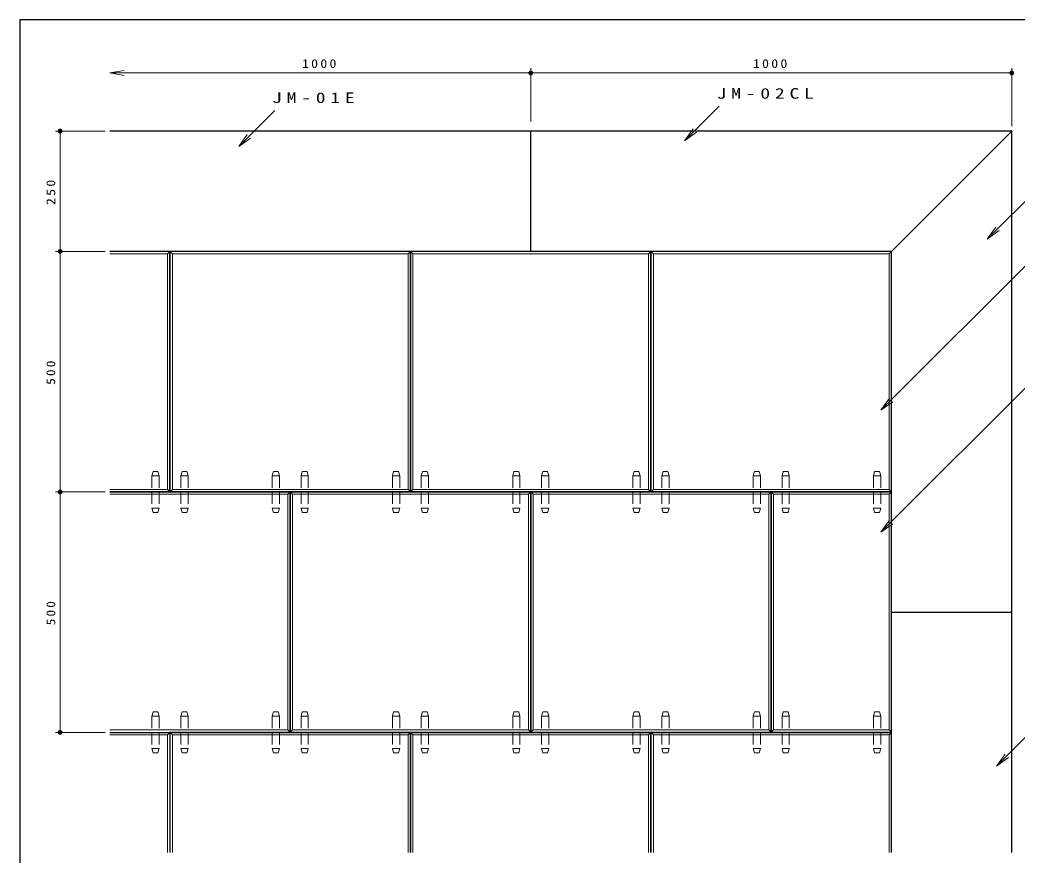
# Model space of a CAD drawing. Units: millimetres on the paper, scale 1:10. Extents: x -365 to 0, y -5 to 257.
# Drawn here: x -365 to -157.7, y 83.4 to 257 of the extents above; entities that cross this region are included whole.
import ezdxf

# ---------------------------------------------------------------- set-up
doc = ezdxf.new("R2010")
doc.units = ezdxf.units.MM
doc.linetypes.add('USER1', pattern=[4.5, 2.5, -2])
doc.layers.add('1_10', color=7, linetype='USER1', lineweight=13)
doc.layers.add('NAKAMURA図枠', color=7, linetype='Continuous', lineweight=13)
doc.styles.add('ＭＳ ゴシック', font='')
doc.styles.get('ＭＳ ゴシック').set_extended_font_data('MS Gothic')

# ---------------------------------------------------------------- blocks, each defined once
blk = doc.blocks.new('filled_dot')
at = {"color": 0, "linetype": 'Continuous', "lineweight": -2, "const_width": 1.25}
blk.add_lwpolyline([(-0.625, 0, 1), (0.625, 0, 1)], format="xyb", close=True, dxfattribs=at)
blk = doc.blocks.new('open_arrow')
at = {"color": 0, "linetype": 'Continuous', "lineweight": -2}
blk.add_lwpolyline([(7.5, 1.25), (0, 0), (7.5, -1.25)], dxfattribs=at)

msp = doc.modelspace()

# ---------------------------------------------------------------- linework, layer by layer
at = {"layer": '1_10', "linetype": 'Continuous'}
for p, q in [((-258.805, 235.884), (-258.805, 246.977)), ((-158.805, 234.884), (-158.805, 246.977)), ((-346.305, 245.977), (-258.805, 245.977)), ((-258.805, 245.977), (-158.805, 245.977)), ((-226.817, 231.883), (-219.641, 239.059)), ((-319.508, 230.687), (-312.033, 238.162)), ((-347.305, 233.884), (-357.635, 233.884)), ((-356.635, 208.884), (-356.635, 233.884)), ((-163.89, 211.448), (-151.033, 224.305)), ((-186.016, 175.866), (-151.033, 210.85)), ((-347.305, 208.884), (-357.635, 208.884)), ((-347.305, 208.884), (-357.635, 208.884)), ((-356.635, 158.884), (-356.635, 208.884)), ((-334.305, 208.384), (-346.305, 208.384)), ((-334.305, 208.384), (-333.805, 208.884)), ((-334.305, 159.384), (-334.305, 208.384)), ((-333.305, 208.384), (-333.805, 208.884)), ((-284.305, 208.384), (-333.305, 208.384)), ((-333.305, 208.384), (-333.305, 159.384)), ((-284.305, 208.384), (-283.805, 208.884)), ((-284.305, 159.384), (-284.305, 208.384)), ((-283.305, 208.384), (-283.805, 208.884)), ((-234.305, 208.384), (-283.305, 208.384)), ((-283.305, 208.384), (-283.305, 159.384)), ((-234.305, 208.384), (-233.805, 208.884)), ((-234.305, 159.384), (-234.305, 208.384)), ((-233.305, 208.384), (-233.805, 208.884)), ((-184.305, 208.384), (-233.305, 208.384)), ((-233.305, 208.384), (-233.305, 159.384)), ((-184.305, 208.384), (-183.805, 208.884)), ((-184.305, 159.384), (-184.305, 208.384)), ((-186.016, 150.505), (-151.033, 185.488)), ((-347.305, 158.884), (-357.635, 158.884)), ((-356.635, 108.884), (-356.635, 158.884)), ((-346.305, 159.384), (-334.305, 159.384)), ((-309.305, 158.384), (-346.305, 158.384)), ((-334.305, 159.384), (-333.805, 158.884)), ((-333.805, 158.884), (-333.305, 159.384)), ((-333.305, 159.384), (-284.305, 159.384)), ((-309.305, 158.384), (-308.805, 158.884)), ((-309.305, 109.384), (-309.305, 158.384)), ((-308.305, 158.384), (-308.805, 158.884)), ((-259.305, 158.384), (-308.305, 158.384)), ((-308.305, 158.384), (-308.305, 109.384)), ((-284.305, 159.384), (-283.805, 158.884)), ((-283.805, 158.884), (-283.305, 159.384)), ((-283.305, 159.384), (-234.305, 159.384)), ((-259.305, 158.384), (-258.805, 158.884)), ((-259.305, 109.384), (-259.305, 158.384)), ((-258.305, 158.384), (-258.805, 158.884)), ((-209.305, 158.384), (-258.305, 158.384)), ((-258.305, 158.384), (-258.305, 109.384)), ((-234.305, 159.384), (-233.805, 158.884)), ((-233.805, 158.884), (-233.305, 159.384)), ((-233.305, 159.384), (-184.305, 159.384)), ((-209.305, 158.384), (-208.805, 158.884)), ((-209.305, 109.384), (-209.305, 158.384)), ((-208.305, 158.384), (-208.805, 158.884)), ((-208.305, 158.384), (-208.305, 109.384)), ((-184.305, 158.384), (-208.305, 158.384)), ((-184.305, 159.384), (-183.805, 158.884)), ((-184.305, 158.384), (-183.805, 158.884)), ((-184.305, 109.384), (-184.305, 158.384)), ((-161.968, 101.89), (-152.004, 111.854)), ((-347.305, 108.884), (-357.635, 108.884)), ((-346.305, 109.384), (-309.305, 109.384)), ((-334.305, 108.384), (-346.305, 108.384)), ((-334.305, 108.384), (-333.805, 108.884)), ((-334.305, 83.884), (-334.305, 108.384)), ((-333.305, 108.384), (-333.805, 108.884)), ((-284.305, 108.384), (-333.305, 108.384)), ((-333.305, 108.384), (-333.305, 83.884)), ((-309.305, 109.384), (-308.805, 108.884)), ((-308.805, 108.884), (-308.305, 109.384)), ((-308.305, 109.384), (-259.305, 109.384)), ((-284.305, 108.384), (-283.805, 108.884)), ((-284.305, 83.884), (-284.305, 108.384)), ((-283.305, 108.384), (-283.805, 108.884)), ((-234.305, 108.384), (-283.305, 108.384)), ((-283.305, 108.384), (-283.305, 83.884)), ((-259.305, 109.384), (-258.805, 108.884)), ((-258.805, 108.884), (-258.305, 109.384)), ((-258.305, 109.384), (-209.305, 109.384)), ((-234.305, 108.384), (-233.805, 108.884)), ((-234.305, 83.884), (-234.305, 108.384)), ((-233.305, 108.384), (-233.805, 108.884)), ((-184.305, 108.384), (-233.305, 108.384)), ((-233.305, 108.384), (-233.305, 83.884)), ((-209.305, 109.384), (-208.805, 108.884)), ((-208.805, 108.884), (-208.305, 109.384)), ((-208.305, 109.384), (-184.305, 109.384)), ((-184.305, 109.384), (-183.805, 108.884)), ((-184.305, 108.384), (-183.805, 108.884)), ((-184.305, 83.884), (-184.305, 108.384))]:
    msp.add_line(p, q, dxfattribs=at)
at = {"layer": '1_10', "color": 3, "linetype": 'Continuous', "lineweight": 25}
for p, q in [((-158.805, 233.884), (-346.305, 233.884)), ((-258.805, 208.884), (-258.805, 233.884)), ((-183.805, 208.884), (-158.805, 233.884)), ((-158.805, 83.884), (-158.805, 233.884)), ((-333.805, 208.884), (-346.305, 208.884)), ((-283.805, 208.884), (-333.805, 208.884)), ((-333.805, 208.884), (-333.805, 158.884)), ((-333.805, 158.884), (-333.805, 208.884)), ((-233.805, 208.884), (-283.805, 208.884)), ((-283.805, 208.884), (-283.805, 158.884)), ((-283.805, 158.884), (-283.805, 208.884)), ((-183.805, 208.884), (-233.805, 208.884)), ((-233.805, 208.884), (-233.805, 158.884)), ((-233.805, 158.884), (-233.805, 208.884)), ((-183.805, 158.884), (-183.805, 208.884)), ((-346.305, 158.884), (-333.805, 158.884)), ((-308.805, 158.884), (-346.305, 158.884)), ((-333.805, 158.884), (-283.805, 158.884)), ((-258.805, 158.884), (-308.805, 158.884)), ((-308.805, 158.884), (-308.805, 108.884)), ((-308.805, 108.884), (-308.805, 158.884)), ((-283.805, 158.884), (-233.805, 158.884)), ((-258.805, 108.884), (-258.805, 158.884)), ((-208.805, 158.884), (-258.805, 158.884)), ((-258.805, 158.884), (-258.805, 108.884)), ((-233.805, 158.884), (-183.805, 158.884)), ((-208.805, 108.884), (-208.805, 158.884)), ((-208.805, 158.884), (-208.805, 108.884)), ((-183.805, 158.884), (-208.805, 158.884)), ((-183.805, 108.884), (-183.805, 158.884)), ((-183.805, 133.884), (-158.805, 133.884)), ((-346.305, 108.884), (-308.805, 108.884)), ((-283.805, 108.884), (-333.805, 108.884)), ((-333.805, 108.884), (-333.805, 83.884)), ((-308.805, 108.884), (-258.805, 108.884)), ((-283.805, 83.884), (-283.805, 108.884)), ((-233.805, 108.884), (-283.805, 108.884)), ((-283.805, 108.884), (-283.805, 83.884)), ((-258.805, 108.884), (-208.805, 108.884)), ((-233.805, 83.884), (-233.805, 108.884)), ((-183.805, 108.884), (-233.805, 108.884)), ((-233.805, 108.884), (-233.805, 83.884)), ((-208.805, 108.884), (-183.805, 108.884)), ((-183.805, 83.884), (-183.805, 108.884))]:
    msp.add_line(p, q, dxfattribs=at)
at = {"layer": '1_10'}
for p, q in [((-337.555, 162.234), (-337.305, 163.134)), ((-337.555, 162.234), (-336.055, 162.234)), ((-337.555, 162.234), (-337.555, 158.884)), ((-337.305, 163.134), (-336.305, 163.134)), ((-336.305, 163.134), (-336.055, 162.234)), ((-336.055, 162.234), (-336.055, 158.884)), ((-331.555, 162.234), (-331.305, 163.134)), ((-331.555, 162.234), (-330.055, 162.234)), ((-331.555, 162.234), (-331.555, 158.884)), ((-331.305, 163.134), (-330.305, 163.134)), ((-330.305, 163.134), (-330.055, 162.234)), ((-330.055, 162.234), (-330.055, 158.884)), ((-312.555, 162.234), (-312.305, 163.134)), ((-312.555, 162.234), (-311.055, 162.234)), ((-312.555, 162.234), (-312.555, 158.884)), ((-312.305, 163.134), (-311.305, 163.134)), ((-311.305, 163.134), (-311.055, 162.234)), ((-311.055, 162.234), (-311.055, 158.884)), ((-306.555, 162.234), (-306.305, 163.134)), ((-306.555, 162.234), (-305.055, 162.234)), ((-306.555, 162.234), (-306.555, 158.884)), ((-306.305, 163.134), (-305.305, 163.134)), ((-305.305, 163.134), (-305.055, 162.234)), ((-305.055, 162.234), (-305.055, 158.884)), ((-287.555, 162.234), (-287.305, 163.134)), ((-287.555, 162.234), (-286.055, 162.234)), ((-287.555, 162.234), (-287.555, 158.884)), ((-287.305, 163.134), (-286.305, 163.134)), ((-286.305, 163.134), (-286.055, 162.234)), ((-286.055, 162.234), (-286.055, 158.884)), ((-281.555, 162.234), (-281.305, 163.134)), ((-281.555, 162.234), (-280.055, 162.234)), ((-281.555, 162.234), (-281.555, 158.884)), ((-281.305, 163.134), (-280.305, 163.134)), ((-280.305, 163.134), (-280.055, 162.234)), ((-280.055, 162.234), (-280.055, 158.884)), ((-262.555, 162.234), (-262.305, 163.134)), ((-262.555, 162.234), (-261.055, 162.234)), ((-262.555, 162.234), (-262.555, 158.884)), ((-262.305, 163.134), (-261.305, 163.134)), ((-261.305, 163.134), (-261.055, 162.234)), ((-261.055, 162.234), (-261.055, 158.884)), ((-256.555, 162.234), (-256.305, 163.134)), ((-256.555, 162.234), (-255.055, 162.234)), ((-256.555, 162.234), (-256.555, 158.884)), ((-256.305, 163.134), (-255.305, 163.134)), ((-255.305, 163.134), (-255.055, 162.234)), ((-255.055, 162.234), (-255.055, 158.884)), ((-237.555, 162.234), (-237.305, 163.134)), ((-237.555, 162.234), (-236.055, 162.234)), ((-237.555, 162.234), (-237.555, 158.884)), ((-237.305, 163.134), (-236.305, 163.134)), ((-236.305, 163.134), (-236.055, 162.234)), ((-236.055, 162.234), (-236.055, 158.884)), ((-231.555, 162.234), (-231.305, 163.134)), ((-231.555, 162.234), (-230.055, 162.234)), ((-231.555, 162.234), (-231.555, 158.884)), ((-231.305, 163.134), (-230.305, 163.134)), ((-230.305, 163.134), (-230.055, 162.234)), ((-230.055, 162.234), (-230.055, 158.884)), ((-212.555, 162.234), (-212.305, 163.134)), ((-212.555, 162.234), (-211.055, 162.234)), ((-212.555, 162.234), (-212.555, 158.884)), ((-212.305, 163.134), (-211.305, 163.134)), ((-211.305, 163.134), (-211.055, 162.234)), ((-211.055, 162.234), (-211.055, 158.884)), ((-206.555, 162.234), (-206.305, 163.134)), ((-206.555, 162.234), (-205.055, 162.234)), ((-206.555, 162.234), (-206.555, 158.884)), ((-206.305, 163.134), (-205.305, 163.134)), ((-205.305, 163.134), (-205.055, 162.234)), ((-205.055, 162.234), (-205.055, 158.884)), ((-187.555, 162.234), (-187.305, 163.134)), ((-187.555, 162.234), (-186.055, 162.234)), ((-187.555, 162.234), (-187.555, 158.884)), ((-187.305, 163.134), (-186.305, 163.134)), ((-186.305, 163.134), (-186.055, 162.234)), ((-186.055, 162.234), (-186.055, 158.884)), ((-337.555, 158.884), (-337.555, 155.534)), ((-336.055, 158.884), (-336.055, 155.534)), ((-331.555, 158.884), (-331.555, 155.534)), ((-330.055, 158.884), (-330.055, 155.534)), ((-312.555, 158.884), (-312.555, 155.534)), ((-311.055, 158.884), (-311.055, 155.534)), ((-306.555, 158.884), (-306.555, 155.534)), ((-305.055, 158.884), (-305.055, 155.534)), ((-287.555, 158.884), (-287.555, 155.534)), ((-286.055, 158.884), (-286.055, 155.534)), ((-281.555, 158.884), (-281.555, 155.534)), ((-280.055, 158.884), (-280.055, 155.534)), ((-262.555, 158.884), (-262.555, 155.534)), ((-261.055, 158.884), (-261.055, 155.534)), ((-256.555, 158.884), (-256.555, 155.534)), ((-255.055, 158.884), (-255.055, 155.534)), ((-237.555, 158.884), (-237.555, 155.534)), ((-236.055, 158.884), (-236.055, 155.534)), ((-231.555, 158.884), (-231.555, 155.534)), ((-230.055, 158.884), (-230.055, 155.534)), ((-212.555, 158.884), (-212.555, 155.534)), ((-211.055, 158.884), (-211.055, 155.534)), ((-206.555, 158.884), (-206.555, 155.534)), ((-205.055, 158.884), (-205.055, 155.534)), ((-187.555, 158.884), (-187.555, 155.534)), ((-186.055, 158.884), (-186.055, 155.534)), ((-337.305, 154.634), (-337.555, 155.534)), ((-337.555, 155.534), (-336.055, 155.534)), ((-336.305, 154.634), (-336.055, 155.534)), ((-331.305, 154.634), (-331.555, 155.534)), ((-331.555, 155.534), (-330.055, 155.534)), ((-330.305, 154.634), (-330.055, 155.534)), ((-312.305, 154.634), (-312.555, 155.534)), ((-312.555, 155.534), (-311.055, 155.534)), ((-311.305, 154.634), (-311.055, 155.534)), ((-306.305, 154.634), (-306.555, 155.534)), ((-306.555, 155.534), (-305.055, 155.534)), ((-305.305, 154.634), (-305.055, 155.534)), ((-287.305, 154.634), (-287.555, 155.534)), ((-287.555, 155.534), (-286.055, 155.534)), ((-286.305, 154.634), (-286.055, 155.534)), ((-281.305, 154.634), (-281.555, 155.534)), ((-281.555, 155.534), (-280.055, 155.534)), ((-280.305, 154.634), (-280.055, 155.534)), ((-262.305, 154.634), (-262.555, 155.534)), ((-262.555, 155.534), (-261.055, 155.534)), ((-261.305, 154.634), (-261.055, 155.534)), ((-256.305, 154.634), (-256.555, 155.534)), ((-256.555, 155.534), (-255.055, 155.534)), ((-255.305, 154.634), (-255.055, 155.534)), ((-237.305, 154.634), (-237.555, 155.534)), ((-237.555, 155.534), (-236.055, 155.534)), ((-236.305, 154.634), (-236.055, 155.534)), ((-231.305, 154.634), (-231.555, 155.534)), ((-231.555, 155.534), (-230.055, 155.534)), ((-230.305, 154.634), (-230.055, 155.534)), ((-212.305, 154.634), (-212.555, 155.534)), ((-212.555, 155.534), (-211.055, 155.534)), ((-211.305, 154.634), (-211.055, 155.534)), ((-206.305, 154.634), (-206.555, 155.534)), ((-206.555, 155.534), (-205.055, 155.534)), ((-205.305, 154.634), (-205.055, 155.534)), ((-187.305, 154.634), (-187.555, 155.534)), ((-187.555, 155.534), (-186.055, 155.534)), ((-186.305, 154.634), (-186.055, 155.534)), ((-337.305, 154.634), (-336.305, 154.634)), ((-331.305, 154.634), (-330.305, 154.634)), ((-312.305, 154.634), (-311.305, 154.634)), ((-306.305, 154.634), (-305.305, 154.634)), ((-287.305, 154.634), (-286.305, 154.634)), ((-281.305, 154.634), (-280.305, 154.634)), ((-262.305, 154.634), (-261.305, 154.634)), ((-256.305, 154.634), (-255.305, 154.634)), ((-237.305, 154.634), (-236.305, 154.634)), ((-231.305, 154.634), (-230.305, 154.634)), ((-212.305, 154.634), (-211.305, 154.634)), ((-206.305, 154.634), (-205.305, 154.634)), ((-187.305, 154.634), (-186.305, 154.634)), ((-337.555, 112.234), (-337.305, 113.134)), ((-337.555, 112.234), (-336.055, 112.234)), ((-337.555, 112.234), (-337.555, 108.884)), ((-337.305, 113.134), (-336.305, 113.134)), ((-336.305, 113.134), (-336.055, 112.234)), ((-336.055, 112.234), (-336.055, 108.884)), ((-331.555, 112.234), (-331.305, 113.134)), ((-331.555, 112.234), (-330.055, 112.234)), ((-331.555, 112.234), (-331.555, 108.884)), ((-331.305, 113.134), (-330.305, 113.134)), ((-330.305, 113.134), (-330.055, 112.234)), ((-330.055, 112.234), (-330.055, 108.884)), ((-312.555, 112.234), (-312.305, 113.134)), ((-312.555, 112.234), (-311.055, 112.234)), ((-312.555, 112.234), (-312.555, 108.884)), ((-312.305, 113.134), (-311.305, 113.134)), ((-311.305, 113.134), (-311.055, 112.234)), ((-311.055, 112.234), (-311.055, 108.884)), ((-306.555, 112.234), (-306.305, 113.134)), ((-306.555, 112.234), (-305.055, 112.234)), ((-306.555, 112.234), (-306.555, 108.884)), ((-306.305, 113.134), (-305.305, 113.134)), ((-305.305, 113.134), (-305.055, 112.234)), ((-305.055, 112.234), (-305.055, 108.884)), ((-287.555, 112.234), (-287.305, 113.134)), ((-287.555, 112.234), (-286.055, 112.234)), ((-287.555, 112.234), (-287.555, 108.884)), ((-287.305, 113.134), (-286.305, 113.134)), ((-286.305, 113.134), (-286.055, 112.234)), ((-286.055, 112.234), (-286.055, 108.884)), ((-281.555, 112.234), (-281.305, 113.134)), ((-281.555, 112.234), (-280.055, 112.234)), ((-281.555, 112.234), (-281.555, 108.884)), ((-281.305, 113.134), (-280.305, 113.134)), ((-280.305, 113.134), (-280.055, 112.234)), ((-280.055, 112.234), (-280.055, 108.884)), ((-262.555, 112.234), (-262.305, 113.134)), ((-262.555, 112.234), (-261.055, 112.234)), ((-262.555, 112.234), (-262.555, 108.884)), ((-262.305, 113.134), (-261.305, 113.134)), ((-261.305, 113.134), (-261.055, 112.234)), ((-261.055, 112.234), (-261.055, 108.884)), ((-256.555, 112.234), (-256.305, 113.134)), ((-256.555, 112.234), (-255.055, 112.234)), ((-256.555, 112.234), (-256.555, 108.884)), ((-256.305, 113.134), (-255.305, 113.134)), ((-255.305, 113.134), (-255.055, 112.234)), ((-255.055, 112.234), (-255.055, 108.884)), ((-237.555, 112.234), (-237.305, 113.134)), ((-237.555, 112.234), (-236.055, 112.234)), ((-237.555, 112.234), (-237.555, 108.884)), ((-237.305, 113.134), (-236.305, 113.134)), ((-236.305, 113.134), (-236.055, 112.234)), ((-236.055, 112.234), (-236.055, 108.884)), ((-231.555, 112.234), (-231.305, 113.134)), ((-231.555, 112.234), (-230.055, 112.234)), ((-231.555, 112.234), (-231.555, 108.884)), ((-231.305, 113.134), (-230.305, 113.134)), ((-230.305, 113.134), (-230.055, 112.234)), ((-230.055, 112.234), (-230.055, 108.884)), ((-212.555, 112.234), (-212.305, 113.134)), ((-212.555, 112.234), (-211.055, 112.234)), ((-212.555, 112.234), (-212.555, 108.884)), ((-212.305, 113.134), (-211.305, 113.134)), ((-211.305, 113.134), (-211.055, 112.234)), ((-211.055, 112.234), (-211.055, 108.884)), ((-206.555, 112.234), (-206.305, 113.134)), ((-206.555, 112.234), (-205.055, 112.234)), ((-206.555, 112.234), (-206.555, 108.884)), ((-206.305, 113.134), (-205.305, 113.134)), ((-205.305, 113.134), (-205.055, 112.234)), ((-205.055, 112.234), (-205.055, 108.884)), ((-187.555, 112.234), (-187.305, 113.134)), ((-187.555, 112.234), (-186.055, 112.234)), ((-187.555, 112.234), (-187.555, 108.884)), ((-187.305, 113.134), (-186.305, 113.134)), ((-186.305, 113.134), (-186.055, 112.234)), ((-186.055, 112.234), (-186.055, 108.884)), ((-337.555, 108.884), (-337.555, 105.534)), ((-336.055, 108.884), (-336.055, 105.534)), ((-331.555, 108.884), (-331.555, 105.534)), ((-330.055, 108.884), (-330.055, 105.534)), ((-312.555, 108.884), (-312.555, 105.534)), ((-311.055, 108.884), (-311.055, 105.534)), ((-306.555, 108.884), (-306.555, 105.534)), ((-305.055, 108.884), (-305.055, 105.534)), ((-287.555, 108.884), (-287.555, 105.534)), ((-286.055, 108.884), (-286.055, 105.534)), ((-281.555, 108.884), (-281.555, 105.534)), ((-280.055, 108.884), (-280.055, 105.534)), ((-262.555, 108.884), (-262.555, 105.534)), ((-261.055, 108.884), (-261.055, 105.534)), ((-256.555, 108.884), (-256.555, 105.534)), ((-255.055, 108.884), (-255.055, 105.534)), ((-237.555, 108.884), (-237.555, 105.534)), ((-236.055, 108.884), (-236.055, 105.534)), ((-231.555, 108.884), (-231.555, 105.534)), ((-230.055, 108.884), (-230.055, 105.534)), ((-212.555, 108.884), (-212.555, 105.534)), ((-211.055, 108.884), (-211.055, 105.534)), ((-206.555, 108.884), (-206.555, 105.534)), ((-205.055, 108.884), (-205.055, 105.534)), ((-187.555, 108.884), (-187.555, 105.534)), ((-186.055, 108.884), (-186.055, 105.534)), ((-337.305, 104.634), (-337.555, 105.534)), ((-337.555, 105.534), (-336.055, 105.534)), ((-337.305, 104.634), (-336.305, 104.634)), ((-336.305, 104.634), (-336.055, 105.534)), ((-331.305, 104.634), (-331.555, 105.534)), ((-331.555, 105.534), (-330.055, 105.534)), ((-331.305, 104.634), (-330.305, 104.634)), ((-330.305, 104.634), (-330.055, 105.534)), ((-312.305, 104.634), (-312.555, 105.534)), ((-312.555, 105.534), (-311.055, 105.534)), ((-312.305, 104.634), (-311.305, 104.634)), ((-311.305, 104.634), (-311.055, 105.534)), ((-306.305, 104.634), (-306.555, 105.534)), ((-306.555, 105.534), (-305.055, 105.534)), ((-306.305, 104.634), (-305.305, 104.634)), ((-305.305, 104.634), (-305.055, 105.534)), ((-287.305, 104.634), (-287.555, 105.534)), ((-287.555, 105.534), (-286.055, 105.534)), ((-287.305, 104.634), (-286.305, 104.634)), ((-286.305, 104.634), (-286.055, 105.534)), ((-281.305, 104.634), (-281.555, 105.534)), ((-281.555, 105.534), (-280.055, 105.534)), ((-281.305, 104.634), (-280.305, 104.634)), ((-280.305, 104.634), (-280.055, 105.534)), ((-262.305, 104.634), (-262.555, 105.534)), ((-262.555, 105.534), (-261.055, 105.534)), ((-262.305, 104.634), (-261.305, 104.634)), ((-261.305, 104.634), (-261.055, 105.534)), ((-256.305, 104.634), (-256.555, 105.534)), ((-256.555, 105.534), (-255.055, 105.534)), ((-256.305, 104.634), (-255.305, 104.634)), ((-255.305, 104.634), (-255.055, 105.534)), ((-237.305, 104.634), (-237.555, 105.534)), ((-237.555, 105.534), (-236.055, 105.534)), ((-237.305, 104.634), (-236.305, 104.634)), ((-236.305, 104.634), (-236.055, 105.534)), ((-231.305, 104.634), (-231.555, 105.534)), ((-231.555, 105.534), (-230.055, 105.534)), ((-231.305, 104.634), (-230.305, 104.634)), ((-230.305, 104.634), (-230.055, 105.534)), ((-212.305, 104.634), (-212.555, 105.534)), ((-212.555, 105.534), (-211.055, 105.534)), ((-212.305, 104.634), (-211.305, 104.634)), ((-211.305, 104.634), (-211.055, 105.534)), ((-206.305, 104.634), (-206.555, 105.534)), ((-206.555, 105.534), (-205.055, 105.534)), ((-206.305, 104.634), (-205.305, 104.634)), ((-205.305, 104.634), (-205.055, 105.534)), ((-187.305, 104.634), (-187.555, 105.534)), ((-187.555, 105.534), (-186.055, 105.534)), ((-187.305, 104.634), (-186.305, 104.634)), ((-186.305, 104.634), (-186.055, 105.534))]:
    msp.add_line(p, q, dxfattribs=at)
at = {"layer": 'NAKAMURA図枠', "color": 20, "lineweight": 25}
for p, q in [((-365, 257), (-365, 0)), ((0, 257), (-365, 257))]:
    msp.add_line(p, q, dxfattribs=at)

# ---------------------------------------------------------------- block references
at = {"layer": '1_10', "xscale": 0.4, "yscale": 0.4}
for name, p in [('open_arrow', (-346.305, 245.977)), ('filled_dot', (-258.805, 245.977))]:
    msp.add_blockref(name, p, dxfattribs=at)
for name, p, rotation in [('filled_dot', (-258.805, 245.977), 180), ('filled_dot', (-158.805, 245.977), 180), ('filled_dot', (-356.635, 233.884), 270), ('open_arrow', (-226.817, 231.883), 45), ('open_arrow', (-319.508, 230.687), 45), ('open_arrow', (-163.89, 211.448), 45), ('filled_dot', (-356.635, 208.884), 270), ('filled_dot', (-356.635, 208.884), 90), ('open_arrow', (-186.016, 175.866), 45), ('filled_dot', (-356.635, 158.884), 90), ('filled_dot', (-356.635, 158.884), 270), ('open_arrow', (-186.016, 150.505), 45), ('filled_dot', (-356.635, 108.884), 90), ('open_arrow', (-161.968, 101.89), 45)]:
    msp.add_blockref(name, p, dxfattribs=dict(at, rotation=rotation))

# ---------------------------------------------------------------- texts
at = {"layer": '1_10', "style": 'ＭＳ ゴシック'}
for s, insert, char_height, attachment_point in [('\\T1.33;\\W1.15;1000', (-302.555, 246.977), 1.833, 8), ('\\T1.33;\\W1.15;1000', (-208.805, 246.977), 1.833, 8), ('\\T1.5;\\W1.35;JM-02CL', (-220.153, 241.709), 2.199, 4), ('\\T1.5;\\W1.35;JM-01E', (-312.578, 240.812), 2.199, 4)]:
    msp.add_mtext(s, dxfattribs=dict(at, insert=insert, char_height=char_height, attachment_point=attachment_point))
at = {"layer": '1_10', "char_height": 1.833, "attachment_point": 8, "rotation": 90, "style": 'ＭＳ ゴシック'}
for s, insert in [('\\T1.33;\\W1.15;250', (-357.635, 221.384)), ('\\T1.33;\\W1.1;500', (-357.635, 183.884)), ('\\T1.33;\\W1.1;500', (-357.635, 133.884))]:
    msp.add_mtext(s, dxfattribs=dict(at, insert=insert))

doc.saveas('drawing.dxf')
